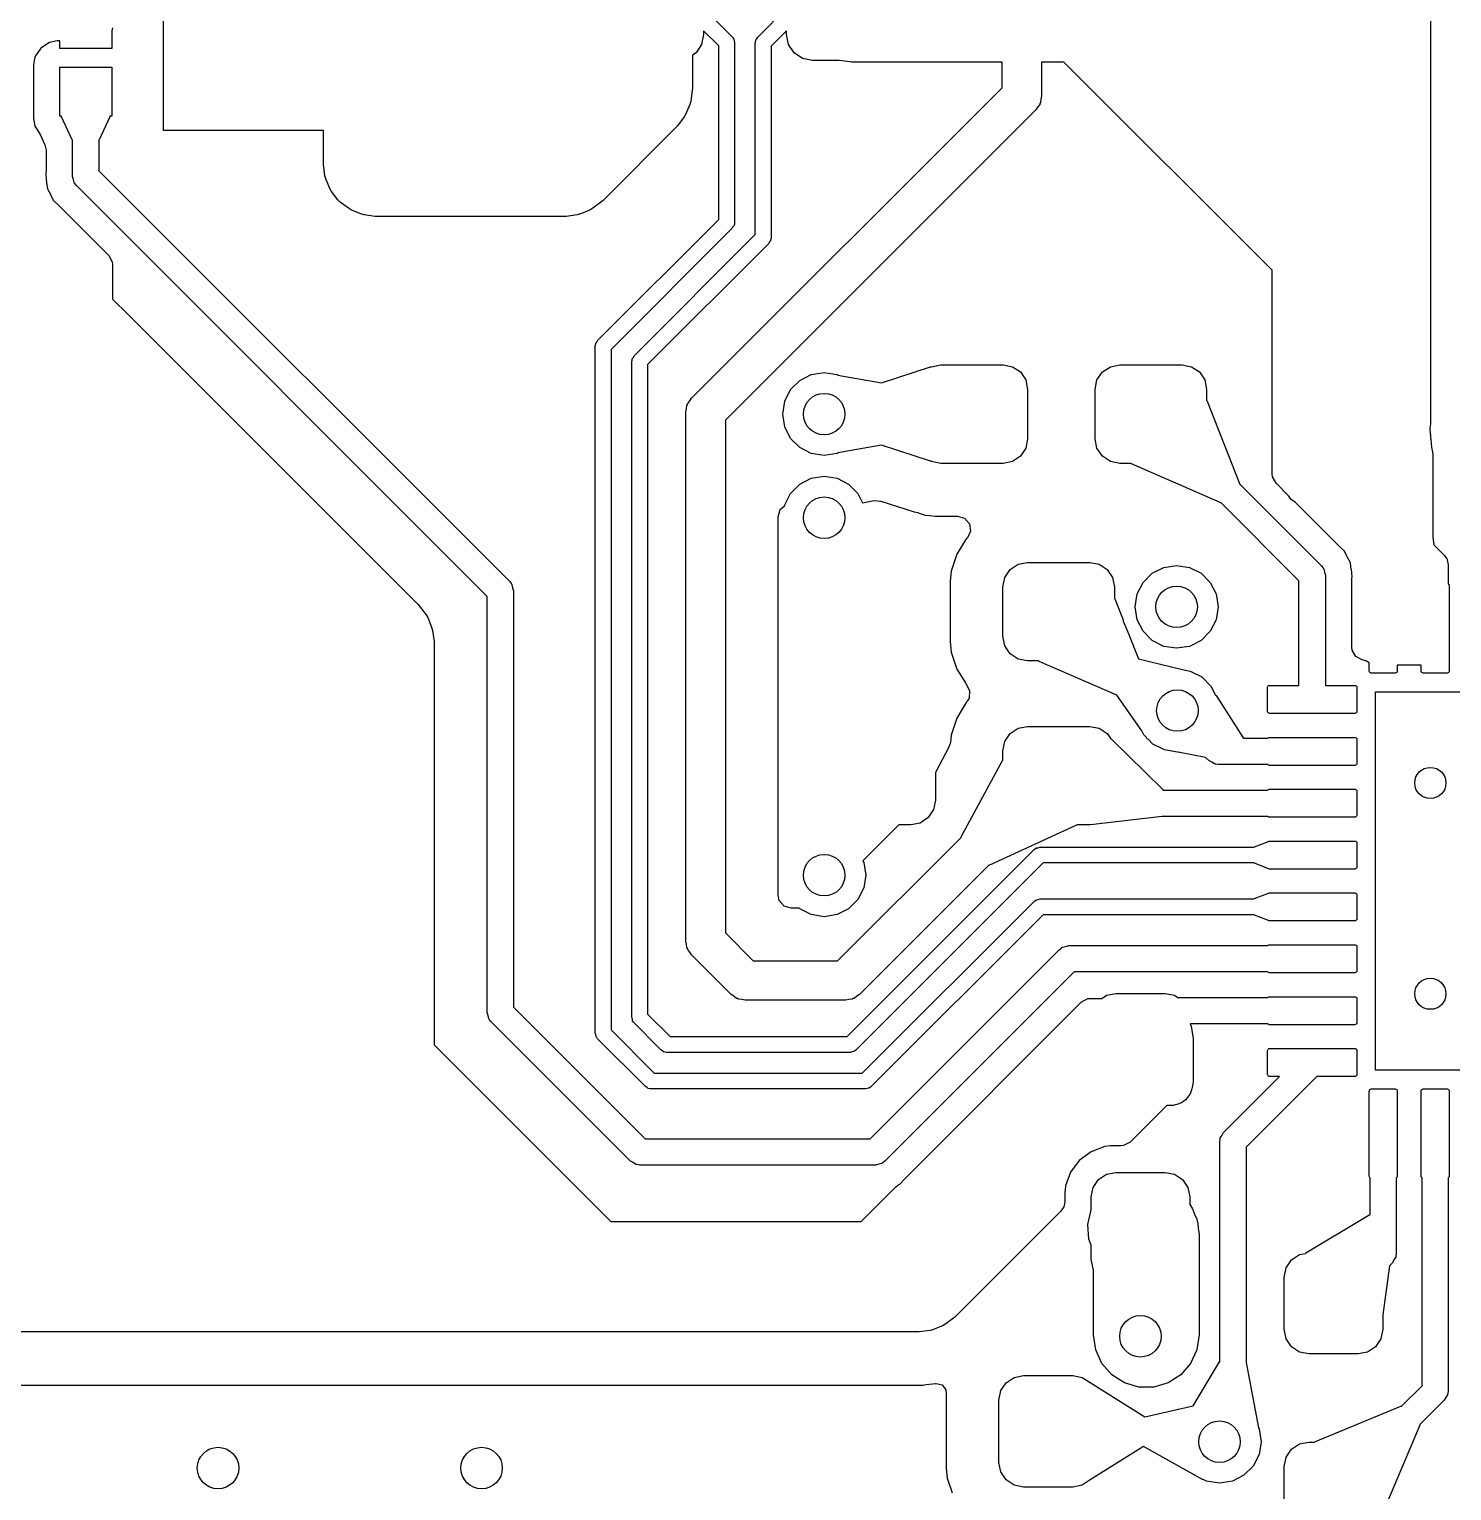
# Model space of a CAD drawing. Extents: x 106.8 to 191.4, y -142.2 to -57.6.
# Drawn here: x 139.31 to 153.02, y -133.13 to -119.04 of the extents above; entities that cross this region are included whole.
import ezdxf

# ---------------------------------------------------------------- set-up
doc = ezdxf.new("R2010")
doc.units = 0
doc.layers.add('BLACK', color=7, linetype='CONTINUOUS')

msp = doc.modelspace()

# ---------------------------------------------------------------- linework, layer by layer
at = {"layer": 'BLACK', "linetype": 'CONTINUOUS'}
for p, q in [((140.61, -120.016), (140.61, -117.316)), ((152.818, -118.346), (152.818, -122.846)), ((145.814, -118.837), (146.09, -119.113)), ((146.335, -119.117), (146.614, -118.837)), ((140.118, -119.025), (140.109, -119.056)), ((139.51, -119.166), (139.426, -119.222)), ((139.584, -119.151), (139.51, -119.166)), ((139.609, -119.151), (139.584, -119.151)), ((139.609, -119.226), (139.609, -119.151)), ((140.109, -119.056), (140.109, -119.226)), ((145.795, -119.186), (145.741, -119.267)), ((145.814, -119.09), (145.795, -119.186)), ((145.96, -119.199), (145.814, -119.053)), ((145.814, -119.053), (145.814, -119.09)), ((146.09, -119.113), (146.093, -119.117)), ((146.093, -119.117), (146.095, -119.118)), ((146.095, -119.118), (146.096, -119.121)), ((146.096, -119.121), (146.105, -119.135)), ((146.105, -119.135), (146.107, -119.152)), ((146.107, -119.152), (146.112, -119.167)), ((146.112, -119.167), (146.112, -120.904)), ((146.312, -119.17), (146.313, -119.166)), ((146.312, -121.018), (146.312, -119.17)), ((146.313, -119.164), (146.314, -119.161)), ((146.313, -119.166), (146.313, -119.164)), ((146.314, -119.161), (146.317, -119.144)), ((146.317, -119.144), (146.328, -119.132)), ((146.328, -119.132), (146.335, -119.117)), ((146.614, -119.053), (146.465, -119.202)), ((146.614, -119.09), (146.614, -119.053)), ((146.633, -119.186), (146.614, -119.09)), ((146.687, -119.267), (146.633, -119.186)), ((139.369, -119.306), (139.355, -119.381)), ((139.426, -119.222), (139.369, -119.306)), ((140.109, -119.226), (139.609, -119.226)), ((145.741, -119.267), (145.706, -119.29)), ((145.706, -119.29), (145.706, -119.609)), ((145.96, -120.872), (145.96, -119.199)), ((146.465, -119.202), (146.465, -121.05)), ((146.768, -119.321), (146.687, -119.267)), ((146.864, -119.34), (146.768, -119.321)), ((139.355, -119.381), (139.355, -119.901)), ((139.609, -119.876), (139.609, -119.406)), ((139.609, -119.406), (140.109, -119.406)), ((140.109, -119.406), (140.109, -119.876)), ((147.121, -119.34), (146.864, -119.34)), ((147.222, -119.354), (147.121, -119.34)), ((147.238, -119.355), (147.222, -119.354)), ((148.691, -119.355), (147.238, -119.355)), ((148.691, -119.603), (148.691, -119.355)), ((149.073, -119.355), (149.072, -119.355)), ((149.072, -119.355), (149.072, -119.682)), ((149.077, -119.355), (149.073, -119.355)), ((149.287, -119.355), (149.077, -119.355)), ((151.294, -121.361), (149.287, -119.355)), ((145.698, -122.595), (148.691, -119.603)), ((145.706, -119.609), (145.705, -119.625)), ((145.691, -119.732), (145.682, -119.764)), ((145.705, -119.625), (145.691, -119.732)), ((149.055, -119.754), (149.053, -119.764)), ((149.061, -119.745), (149.055, -119.754)), ((149.064, -119.713), (149.061, -119.745)), ((149.072, -119.682), (149.064, -119.713)), ((139.627, -119.876), (139.609, -119.876)), ((139.627, -119.883), (139.627, -119.876)), ((139.729, -120.104), (139.627, -119.883)), ((140.091, -119.883), (139.989, -120.104)), ((140.109, -119.876), (140.091, -119.876)), ((140.091, -119.876), (140.092, -119.878)), ((140.092, -119.878), (140.091, -119.883)), ((145.628, -119.884), (145.562, -119.97)), ((145.644, -119.856), (145.628, -119.884)), ((145.682, -119.764), (145.644, -119.856)), ((149.016, -119.816), (146.024, -122.809)), ((149.033, -119.789), (149.016, -119.816)), ((149.053, -119.764), (149.033, -119.789)), ((139.355, -119.901), (139.369, -119.975)), ((139.369, -119.975), (139.411, -120.037)), ((139.411, -120.037), (139.421, -120.055)), ((142.15, -120.016), (140.61, -120.016)), ((142.15, -120.327), (142.15, -120.016)), ((145.551, -119.982), (144.845, -120.689)), ((145.562, -119.97), (145.551, -119.982)), ((139.421, -120.055), (139.466, -120.153)), ((139.466, -120.153), (139.478, -120.206)), ((139.731, -120.107), (139.729, -120.104)), ((139.732, -120.107), (139.731, -120.107)), ((139.732, -120.458), (139.732, -120.107)), ((139.989, -120.104), (139.986, -120.107)), ((139.986, -120.107), (139.986, -120.405)), ((139.478, -120.206), (139.478, -120.405)), ((139.475, -120.431), (139.473, -120.442)), ((139.473, -120.442), (139.477, -120.474)), ((139.478, -120.405), (139.475, -120.431)), ((139.741, -120.488), (139.732, -120.458)), ((139.986, -120.405), (143.945, -124.364)), ((142.151, -120.344), (142.15, -120.327)), ((142.165, -120.451), (142.151, -120.344)), ((142.174, -120.482), (142.165, -120.451)), ((139.477, -120.474), (139.478, -120.489)), ((139.478, -120.489), (139.478, -120.489)), ((139.478, -120.489), (139.481, -120.51)), ((139.481, -120.51), (139.482, -120.515)), ((139.482, -120.515), (139.489, -120.576)), ((139.489, -120.576), (139.489, -120.576)), ((139.489, -120.576), (139.493, -120.583)), ((139.493, -120.583), (139.493, -120.583)), ((139.493, -120.583), (139.519, -120.63)), ((139.748, -120.518), (139.741, -120.488)), ((139.751, -120.524), (139.748, -120.518)), ((139.752, -120.526), (139.751, -120.524)), ((139.756, -120.529), (139.752, -120.526)), ((139.769, -120.547), (139.756, -120.529)), ((143.728, -124.506), (139.769, -120.547)), ((142.212, -120.574), (142.174, -120.482)), ((142.228, -120.603), (142.212, -120.574)), ((139.519, -120.63), (139.521, -120.635)), ((139.521, -120.635), (139.548, -120.69)), ((139.548, -120.69), (139.548, -120.69)), ((139.548, -120.69), (139.554, -120.695)), ((139.554, -120.695), (139.554, -120.695)), ((139.554, -120.695), (139.593, -120.731)), ((139.593, -120.731), (139.597, -120.735)), ((139.597, -120.735), (140.081, -121.219)), ((142.289, -120.682), (142.228, -120.603)), ((142.312, -120.705), (142.289, -120.682)), ((142.391, -120.765), (142.312, -120.705)), ((144.832, -120.7), (144.747, -120.765)), ((144.845, -120.689), (144.832, -120.7)), ((142.419, -120.782), (142.391, -120.765)), ((142.511, -120.82), (142.419, -120.782)), ((142.543, -120.828), (142.511, -120.82)), ((142.65, -120.843), (142.543, -120.828)), ((142.666, -120.844), (142.65, -120.843)), ((144.471, -120.844), (142.666, -120.844)), ((144.488, -120.843), (144.471, -120.844)), ((144.595, -120.828), (144.488, -120.843)), ((144.626, -120.82), (144.595, -120.828)), ((144.718, -120.782), (144.626, -120.82)), ((144.747, -120.765), (144.718, -120.782)), ((144.792, -122.041), (145.96, -120.872)), ((146.09, -120.958), (144.922, -122.126)), ((145.144, -122.187), (146.312, -121.018)), ((146.097, -120.943), (146.09, -120.958)), ((146.108, -120.93), (146.097, -120.943)), ((146.111, -120.914), (146.108, -120.93)), ((146.112, -120.911), (146.111, -120.914)), ((146.112, -120.904), (146.112, -120.909)), ((146.112, -120.909), (146.112, -120.911)), ((146.443, -121.104), (145.274, -122.272)), ((146.45, -121.089), (146.443, -121.104)), ((146.46, -121.076), (146.45, -121.089)), ((146.463, -121.06), (146.46, -121.076)), ((146.465, -121.057), (146.463, -121.06)), ((146.465, -121.05), (146.464, -121.055)), ((146.464, -121.055), (146.465, -121.057)), ((140.081, -121.219), (140.115, -121.282)), ((140.115, -121.282), (140.118, -121.308)), ((140.118, -121.308), (140.118, -121.641)), ((151.294, -121.572), (151.294, -121.361)), ((151.294, -123.326), (151.294, -121.572)), ((151.294, -121.572), (151.294, -121.572)), ((140.118, -121.641), (140.267, -121.789)), ((140.267, -121.789), (140.27, -121.792)), ((140.27, -121.792), (143.062, -124.585)), ((144.769, -122.095), (144.77, -122.09)), ((144.769, -128.716), (144.769, -122.095)), ((144.77, -122.088), (144.771, -122.085)), ((144.77, -122.09), (144.77, -122.088)), ((144.771, -122.085), (144.774, -122.069)), ((144.774, -122.069), (144.785, -122.056)), ((144.785, -122.056), (144.792, -122.041)), ((144.922, -122.126), (144.922, -128.685)), ((145.122, -122.234), (145.124, -122.231)), ((145.123, -122.236), (145.122, -122.234)), ((145.122, -122.241), (145.123, -122.236)), ((145.122, -128.565), (145.122, -122.241)), ((145.124, -122.231), (145.126, -122.215)), ((145.126, -122.215), (145.137, -122.202)), ((145.137, -122.202), (145.144, -122.187)), ((145.274, -122.272), (145.274, -128.533)), ((148.005, -122.294), (148.009, -122.292)), ((148.009, -122.292), (148.1, -122.274)), ((148.1, -122.274), (148.7, -122.274)), ((148.7, -122.274), (148.79, -122.292)), ((148.79, -122.292), (148.868, -122.343)), ((149.657, -122.343), (149.734, -122.292)), ((149.734, -122.292), (149.825, -122.274)), ((149.825, -122.274), (150.425, -122.274)), ((150.425, -122.274), (150.515, -122.292)), ((150.515, -122.292), (150.593, -122.343)), ((146.652, -122.513), (146.741, -122.425)), ((146.741, -122.425), (146.852, -122.368)), ((146.852, -122.368), (146.976, -122.349)), ((146.976, -122.349), (147.1, -122.368)), ((147.1, -122.368), (147.109, -122.373)), ((147.109, -122.373), (147.527, -122.449)), ((147.527, -122.449), (148.001, -122.294)), ((148.001, -122.294), (148.005, -122.294)), ((148.868, -122.343), (148.919, -122.42)), ((148.919, -122.42), (148.937, -122.511)), ((149.587, -122.511), (149.605, -122.42)), ((149.605, -122.42), (149.657, -122.343)), ((150.593, -122.343), (150.644, -122.42)), ((150.644, -122.42), (150.662, -122.511)), ((146.596, -122.625), (146.652, -122.513)), ((148.937, -122.511), (148.937, -122.986)), ((149.587, -122.986), (149.587, -122.511)), ((150.662, -122.511), (150.662, -122.619)), ((145.643, -122.73), (145.65, -122.698)), ((145.65, -122.698), (145.653, -122.667)), ((145.653, -122.667), (145.659, -122.658)), ((145.659, -122.658), (145.661, -122.647)), ((145.661, -122.647), (145.681, -122.622)), ((145.681, -122.622), (145.698, -122.595)), ((146.576, -122.749), (146.596, -122.625)), ((150.662, -122.619), (150.666, -122.624)), ((150.666, -122.624), (150.978, -123.418)), ((145.643, -127.829), (145.643, -122.73)), ((146.024, -122.809), (146.024, -127.75)), ((146.596, -122.872), (146.576, -122.749)), ((152.818, -122.846), (152.816, -122.864)), ((146.652, -122.984), (146.596, -122.872)), ((146.741, -123.072), (146.652, -122.984)), ((148.937, -122.986), (148.919, -123.077)), ((149.605, -123.077), (149.587, -122.986)), ((152.816, -122.864), (152.813, -122.888)), ((152.813, -122.888), (152.817, -122.938)), ((152.817, -122.938), (152.817, -122.938)), ((152.817, -122.938), (152.818, -122.949)), ((152.818, -122.949), (152.818, -122.955)), ((152.818, -122.955), (152.818, -122.959)), ((152.818, -122.959), (152.818, -122.959)), ((152.818, -122.959), (152.821, -122.986)), ((152.821, -122.986), (152.822, -122.99)), ((152.822, -122.99), (152.828, -123.067)), ((146.852, -123.129), (146.741, -123.072)), ((146.976, -123.149), (146.852, -123.129)), ((147.1, -123.129), (146.976, -123.149)), ((147.109, -123.124), (147.1, -123.129)), ((147.527, -123.048), (147.109, -123.124)), ((148.001, -123.203), (147.527, -123.048)), ((148.919, -123.077), (148.868, -123.154)), ((149.657, -123.154), (149.605, -123.077)), ((152.828, -123.067), (152.833, -123.086)), ((152.833, -123.086), (152.835, -123.094)), ((152.835, -123.094), (152.843, -123.137)), ((152.843, -123.137), (152.843, -123.936)), ((148.006, -123.204), (148.001, -123.203)), ((148.009, -123.206), (148.006, -123.204)), ((148.006, -123.204), (148.006, -123.204)), ((148.1, -123.224), (148.009, -123.206)), ((148.7, -123.224), (148.1, -123.224)), ((148.79, -123.206), (148.7, -123.224)), ((148.868, -123.154), (148.79, -123.206)), ((149.734, -123.206), (149.657, -123.154)), ((149.825, -123.224), (149.734, -123.206)), ((149.934, -123.224), (149.825, -123.224)), ((149.938, -123.228), (149.934, -123.224)), ((150.794, -123.602), (149.938, -123.228)), ((146.741, -123.424), (146.852, -123.368)), ((146.852, -123.368), (146.976, -123.348)), ((146.976, -123.348), (147.1, -123.368)), ((147.1, -123.368), (147.211, -123.424)), ((150.978, -123.418), (150.978, -123.422)), ((151.297, -123.353), (151.294, -123.326)), ((151.331, -123.416), (151.297, -123.353)), ((151.455, -123.54), (151.331, -123.416)), ((146.596, -123.624), (146.652, -123.513)), ((146.652, -123.513), (146.741, -123.424)), ((147.211, -123.424), (147.3, -123.513)), ((147.3, -123.513), (147.346, -123.603)), ((150.978, -123.422), (151.769, -124.213)), ((151.479, -123.575), (151.455, -123.54)), ((146.532, -123.739), (146.552, -123.67)), ((146.552, -123.67), (146.594, -123.634)), ((146.594, -123.634), (146.596, -123.624)), ((147.346, -123.603), (147.459, -123.582)), ((147.459, -123.582), (147.521, -123.587)), ((147.521, -123.587), (147.842, -123.691)), ((147.842, -123.691), (147.878, -123.699)), ((147.878, -123.699), (147.89, -123.703)), ((150.799, -123.603), (150.794, -123.602)), ((151.552, -124.356), (150.799, -123.602)), ((150.799, -123.602), (150.799, -123.603)), ((151.515, -123.599), (151.479, -123.575)), ((151.941, -124.026), (151.515, -123.599)), ((146.532, -127.385), (146.532, -123.739)), ((147.89, -123.703), (147.948, -123.722)), ((147.948, -123.722), (147.991, -123.726)), ((147.991, -123.726), (148.047, -123.732)), ((148.047, -123.732), (148.047, -123.732)), ((148.047, -123.732), (148.05, -123.732)), ((148.05, -123.732), (148.26, -123.732)), ((148.26, -123.732), (148.329, -123.752)), ((148.329, -123.752), (148.375, -123.806)), ((148.375, -123.806), (148.385, -123.876)), ((148.346, -123.95), (148.255, -124.099)), ((148.35, -123.947), (148.346, -123.95)), ((148.356, -123.941), (148.35, -123.947)), ((148.385, -123.876), (148.356, -123.941)), ((152.843, -123.936), (152.843, -123.94)), ((152.843, -123.94), (152.852, -124.009)), ((148.255, -124.099), (148.2, -124.264)), ((151.945, -124.03), (151.941, -124.026)), ((151.99, -124.071), (151.945, -124.03)), ((152.017, -124.126), (151.99, -124.071)), ((151.99, -124.071), (151.99, -124.071)), ((152.852, -124.009), (152.954, -124.111)), ((152.954, -124.111), (152.967, -124.13)), ((148.2, -124.264), (148.19, -124.363)), ((148.716, -124.325), (148.768, -124.248)), ((148.768, -124.248), (148.845, -124.197)), ((148.845, -124.197), (148.936, -124.179)), ((148.936, -124.179), (149.536, -124.179)), ((149.536, -124.179), (149.626, -124.197)), ((149.626, -124.197), (149.704, -124.248)), ((149.704, -124.248), (149.755, -124.325)), ((150.137, -124.283), (150.249, -124.227)), ((150.249, -124.227), (150.373, -124.207)), ((150.373, -124.207), (150.496, -124.227)), ((150.496, -124.227), (150.608, -124.283)), ((151.769, -124.213), (151.782, -124.231)), ((151.782, -124.231), (151.786, -124.234)), ((151.786, -124.234), (151.787, -124.237)), ((151.787, -124.237), (151.791, -124.242)), ((151.791, -124.242), (151.797, -124.273)), ((152.02, -124.131), (152.017, -124.126)), ((152.045, -124.178), (152.02, -124.131)), ((152.049, -124.185), (152.045, -124.178)), ((152.045, -124.178), (152.045, -124.178)), ((152.056, -124.246), (152.049, -124.185)), ((152.049, -124.185), (152.049, -124.185)), ((152.057, -124.251), (152.056, -124.246)), ((152.061, -124.271), (152.057, -124.251)), ((152.967, -124.13), (152.971, -124.133)), ((152.971, -124.133), (152.972, -124.135)), ((152.972, -124.135), (152.976, -124.14)), ((152.976, -124.14), (152.982, -124.171)), ((152.982, -124.171), (152.991, -124.201)), ((152.991, -124.201), (152.991, -124.388)), ((143.945, -124.364), (143.958, -124.382)), ((143.958, -124.382), (143.962, -124.385)), ((143.962, -124.385), (143.963, -124.388)), ((143.963, -124.388), (143.967, -124.393)), ((143.967, -124.393), (143.973, -124.423)), ((148.19, -124.363), (148.19, -124.363)), ((148.19, -124.363), (148.19, -124.366)), ((148.19, -124.366), (148.19, -124.37)), ((148.19, -124.37), (148.19, -124.37)), ((148.19, -124.37), (148.19, -124.938)), ((148.698, -124.416), (148.716, -124.325)), ((149.755, -124.325), (149.773, -124.416)), ((149.992, -124.483), (150.049, -124.372)), ((150.049, -124.372), (150.137, -124.283)), ((150.608, -124.283), (150.696, -124.372)), ((150.696, -124.372), (150.753, -124.483)), ((151.552, -125.365), (151.552, -124.356)), ((151.797, -124.273), (151.806, -124.303)), ((151.806, -124.303), (151.806, -125.365)), ((152.061, -124.272), (152.061, -124.271)), ((152.061, -124.271), (152.061, -124.271)), ((152.062, -124.287), (152.061, -124.272)), ((152.061, -124.356), (152.063, -124.33)), ((152.061, -124.995), (152.061, -124.356)), ((152.066, -124.319), (152.062, -124.287)), ((152.063, -124.33), (152.066, -124.319)), ((152.991, -124.388), (152.994, -124.39)), ((152.994, -124.39), (152.998, -124.396)), ((152.998, -124.396), (152.999, -124.403)), ((152.999, -124.403), (152.999, -125.226)), ((143.728, -128.518), (143.728, -124.506)), ((143.973, -124.423), (143.982, -124.454)), ((143.982, -124.454), (143.982, -128.465)), ((148.698, -124.891), (148.698, -124.416)), ((149.773, -124.416), (149.773, -124.524)), ((149.773, -124.524), (149.777, -124.529)), ((149.777, -124.529), (149.857, -124.732)), ((149.973, -124.607), (149.992, -124.483)), ((150.753, -124.483), (150.773, -124.607)), ((143.062, -124.585), (143.073, -124.597)), ((143.073, -124.597), (143.139, -124.683)), ((143.139, -124.683), (143.155, -124.711)), ((149.992, -124.731), (149.973, -124.607)), ((150.773, -124.607), (150.753, -124.731)), ((143.155, -124.711), (143.193, -124.803)), ((143.193, -124.803), (143.202, -124.835)), ((149.857, -124.732), (149.857, -124.735)), ((149.857, -124.735), (149.859, -124.745)), ((149.859, -124.745), (149.912, -124.874)), ((150.049, -124.842), (149.992, -124.731)), ((150.753, -124.731), (150.696, -124.842)), ((143.202, -124.835), (143.216, -124.942)), ((143.216, -124.942), (143.217, -124.958)), ((143.217, -124.958), (143.217, -128.829)), ((148.19, -124.938), (148.19, -124.938)), ((148.19, -124.938), (148.19, -124.941)), ((148.19, -124.941), (148.2, -125.043)), ((148.716, -124.982), (148.698, -124.891)), ((149.912, -124.874), (149.913, -124.875)), ((149.913, -124.875), (150.005, -125.109)), ((150.137, -124.931), (150.049, -124.842)), ((150.249, -124.988), (150.137, -124.931)), ((150.608, -124.931), (150.496, -124.988)), ((150.696, -124.842), (150.608, -124.931)), ((148.2, -125.043), (148.255, -125.209)), ((148.768, -125.059), (148.716, -124.982)), ((148.845, -125.111), (148.768, -125.059)), ((150.005, -125.109), (150.428, -125.212)), ((150.373, -125.007), (150.249, -124.988)), ((150.496, -124.988), (150.373, -125.007)), ((152.064, -125.024), (152.061, -124.995)), ((152.099, -125.086), (152.064, -125.024)), ((152.162, -125.119), (152.099, -125.086)), ((148.255, -125.209), (148.337, -125.341)), ((148.936, -125.129), (148.845, -125.111)), ((149.045, -125.129), (148.936, -125.129)), ((149.049, -125.133), (149.045, -125.129)), ((149.797, -125.46), (149.049, -125.133)), ((150.428, -125.212), (150.459, -125.219)), ((150.459, -125.219), (150.503, -125.226)), ((150.503, -125.226), (150.517, -125.233)), ((150.517, -125.233), (150.52, -125.234)), ((150.52, -125.234), (150.522, -125.236)), ((150.522, -125.236), (150.615, -125.283)), ((152.197, -125.126), (152.162, -125.119)), ((152.229, -125.147), (152.197, -125.126)), ((152.229, -125.226), (152.229, -125.147)), ((152.231, -125.233), (152.229, -125.226)), ((152.235, -125.239), (152.231, -125.233)), ((152.241, -125.243), (152.235, -125.239)), ((152.248, -125.245), (152.241, -125.243)), ((152.48, -125.245), (152.248, -125.245)), ((152.487, -125.243), (152.48, -125.245)), ((152.494, -125.239), (152.487, -125.243)), ((152.498, -125.233), (152.494, -125.239)), ((152.499, -125.226), (152.498, -125.233)), ((152.729, -125.17), (152.499, -125.17)), ((152.499, -125.17), (152.499, -125.226)), ((152.729, -125.226), (152.729, -125.17)), ((152.731, -125.233), (152.729, -125.226)), ((152.735, -125.239), (152.731, -125.233)), ((152.741, -125.243), (152.735, -125.239)), ((152.748, -125.245), (152.741, -125.243)), ((152.98, -125.245), (152.748, -125.245)), ((152.987, -125.243), (152.98, -125.245)), ((152.994, -125.239), (152.987, -125.243)), ((152.998, -125.233), (152.994, -125.239)), ((152.999, -125.226), (152.998, -125.233)), ((148.337, -125.341), (148.354, -125.369)), ((148.354, -125.369), (148.353, -125.37)), ((148.353, -125.37), (148.378, -125.417)), ((150.615, -125.283), (150.703, -125.371)), ((150.703, -125.371), (150.747, -125.457)), ((151.249, -125.383), (151.251, -125.376)), ((151.249, -125.616), (151.249, -125.383)), ((151.251, -125.376), (151.255, -125.37)), ((151.255, -125.37), (151.261, -125.366)), ((151.261, -125.366), (151.268, -125.365)), ((151.268, -125.365), (151.552, -125.365)), ((151.806, -125.365), (152.09, -125.365)), ((152.09, -125.365), (152.097, -125.366)), ((152.097, -125.366), (152.104, -125.37)), ((152.104, -125.37), (152.108, -125.376)), ((152.108, -125.376), (152.109, -125.383)), ((152.109, -125.383), (152.109, -125.616)), ((148.346, -125.53), (148.288, -125.625)), ((148.354, -125.518), (148.346, -125.53)), ((148.346, -125.53), (148.346, -125.53)), ((148.373, -125.488), (148.354, -125.517)), ((148.354, -125.517), (148.354, -125.518)), ((148.378, -125.417), (148.373, -125.488)), ((150.036, -125.802), (149.797, -125.46)), ((150.747, -125.457), (150.749, -125.457)), ((150.749, -125.457), (150.755, -125.462)), ((150.755, -125.462), (151.015, -125.87)), ((152.289, -129.075), (152.289, -125.425)), ((152.289, -125.425), (154.321, -125.425)), ((148.288, -125.625), (148.255, -125.679)), ((151.251, -125.623), (151.249, -125.616)), ((151.255, -125.629), (151.251, -125.623)), ((151.261, -125.633), (151.255, -125.629)), ((151.268, -125.635), (151.261, -125.633)), ((152.09, -125.635), (151.268, -125.635)), ((152.097, -125.633), (152.09, -125.635)), ((152.104, -125.629), (152.097, -125.633)), ((152.108, -125.623), (152.104, -125.629)), ((152.109, -125.616), (152.108, -125.623)), ((148.255, -125.679), (148.2, -125.844)), ((148.768, -125.828), (148.845, -125.777)), ((148.845, -125.777), (148.936, -125.759)), ((148.936, -125.759), (149.536, -125.759)), ((149.536, -125.759), (149.626, -125.777)), ((149.626, -125.777), (149.704, -125.828)), ((150.056, -125.842), (150.036, -125.802)), ((148.193, -125.914), (148.178, -125.961)), ((148.2, -125.844), (148.193, -125.914)), ((148.698, -125.996), (148.716, -125.905)), ((148.716, -125.905), (148.768, -125.828)), ((149.704, -125.828), (149.738, -125.879)), ((149.738, -125.879), (149.741, -125.881)), ((149.741, -125.881), (150.239, -126.369)), ((150.081, -125.866), (150.056, -125.842)), ((150.089, -125.878), (150.081, -125.866)), ((150.09, -125.88), (150.089, -125.878)), ((150.097, -125.882), (150.09, -125.88)), ((150.145, -125.93), (150.097, -125.882)), ((150.256, -125.987), (150.145, -125.93)), ((151.015, -125.87), (151.016, -125.873)), ((151.016, -125.873), (151.253, -125.873)), ((151.253, -125.873), (151.255, -125.87)), ((151.255, -125.87), (151.261, -125.866)), ((151.261, -125.866), (151.268, -125.865)), ((151.268, -125.865), (152.09, -125.865)), ((152.09, -125.865), (152.097, -125.866)), ((152.097, -125.866), (152.104, -125.87)), ((152.104, -125.87), (152.108, -125.876)), ((152.108, -125.876), (152.109, -125.883)), ((152.109, -125.883), (152.109, -126.116)), ((148.178, -125.961), (148.048, -126.203)), ((148.296, -126.824), (148.694, -126.088)), ((148.694, -126.088), (148.698, -126.084)), ((148.698, -126.084), (148.698, -125.996)), ((150.38, -126.007), (150.256, -125.987)), ((150.385, -126.006), (150.38, -126.007)), ((150.389, -126.008), (150.385, -126.006)), ((150.651, -126.058), (150.389, -126.008)), ((150.683, -126.089), (150.651, -126.058)), ((150.711, -126.104), (150.683, -126.089)), ((148.048, -126.203), (148.048, -126.471)), ((150.737, -126.121), (150.711, -126.104)), ((150.743, -126.122), (150.737, -126.121)), ((150.746, -126.124), (150.743, -126.122)), ((150.75, -126.123), (150.746, -126.124)), ((150.773, -126.127), (150.75, -126.123)), ((151.253, -126.127), (150.773, -126.127)), ((151.255, -126.129), (151.253, -126.127)), ((151.261, -126.133), (151.255, -126.129)), ((151.268, -126.135), (151.261, -126.133)), ((152.09, -126.135), (151.268, -126.135)), ((152.097, -126.133), (152.09, -126.135)), ((152.104, -126.129), (152.097, -126.133)), ((152.108, -126.123), (152.104, -126.129)), ((152.109, -126.116), (152.108, -126.123)), ((150.239, -126.369), (150.24, -126.373)), ((150.24, -126.373), (151.253, -126.373)), ((151.253, -126.373), (151.255, -126.37)), ((151.255, -126.37), (151.261, -126.366)), ((151.261, -126.366), (151.268, -126.365)), ((151.268, -126.365), (152.09, -126.365)), ((152.09, -126.365), (152.097, -126.366)), ((152.097, -126.366), (152.104, -126.37)), ((152.104, -126.37), (152.108, -126.376)), ((152.108, -126.376), (152.109, -126.383)), ((148.048, -126.471), (148.03, -126.562)), ((152.109, -126.383), (152.109, -126.616)), ((147.979, -126.639), (147.901, -126.691)), ((148.03, -126.562), (147.979, -126.639)), ((150.232, -126.628), (149.543, -126.708)), ((150.235, -126.627), (150.232, -126.628)), ((151.253, -126.627), (150.235, -126.627)), ((151.255, -126.629), (151.253, -126.627)), ((151.261, -126.633), (151.255, -126.629)), ((151.268, -126.635), (151.261, -126.633)), ((152.09, -126.635), (151.268, -126.635)), ((152.097, -126.633), (152.09, -126.635)), ((152.104, -126.629), (152.097, -126.633)), ((152.108, -126.623), (152.104, -126.629)), ((152.109, -126.616), (152.108, -126.623)), ((147.696, -126.709), (147.349, -127.056)), ((147.811, -126.709), (147.696, -126.709)), ((147.901, -126.691), (147.811, -126.709)), ((149.409, -126.713), (148.568, -127.098)), ((149.413, -126.709), (149.409, -126.713)), ((149.536, -126.709), (149.413, -126.709)), ((149.542, -126.707), (149.536, -126.709)), ((149.543, -126.708), (149.542, -126.707)), ((147.105, -128.019), (148.295, -126.829)), ((148.295, -126.829), (148.296, -126.824)), ((149.005, -126.943), (149.006, -126.941)), ((149.006, -126.941), (149.009, -126.94)), ((149.009, -126.94), (149.022, -126.931)), ((149.022, -126.931), (149.039, -126.929)), ((149.039, -126.929), (149.055, -126.923)), ((149.055, -126.923), (151.117, -126.923)), ((151.117, -126.923), (151.118, -126.923)), ((151.118, -126.923), (151.122, -126.92)), ((151.122, -126.92), (151.257, -126.868)), ((151.257, -126.868), (151.259, -126.867)), ((151.259, -126.867), (151.261, -126.866)), ((151.261, -126.866), (151.268, -126.865)), ((151.268, -126.865), (152.09, -126.865)), ((152.09, -126.865), (152.097, -126.866)), ((152.097, -126.866), (152.104, -126.87)), ((152.104, -126.87), (152.108, -126.876)), ((152.108, -126.876), (152.109, -126.883)), ((152.109, -126.883), (152.109, -127.116)), ((147.197, -128.749), (149.001, -126.946)), ((149.086, -127.076), (147.283, -128.879)), ((147.349, -127.056), (147.357, -127.07)), ((147.357, -127.07), (147.376, -127.194)), ((149.001, -126.946), (149.005, -126.943)), ((151.119, -127.076), (149.086, -127.076)), ((151.122, -127.079), (151.119, -127.076)), ((151.257, -127.132), (151.122, -127.079)), ((148.564, -127.098), (147.318, -128.344)), ((147.376, -127.194), (147.357, -127.317)), ((148.568, -127.098), (148.564, -127.098)), ((151.259, -127.132), (151.257, -127.132)), ((151.261, -127.133), (151.259, -127.132)), ((151.268, -127.135), (151.261, -127.133)), ((152.09, -127.135), (151.268, -127.135)), ((152.097, -127.133), (152.09, -127.135)), ((152.104, -127.129), (152.097, -127.133)), ((152.108, -127.123), (152.104, -127.129)), ((152.109, -127.116), (152.108, -127.123)), ((147.357, -127.317), (147.3, -127.429)), ((146.543, -127.437), (146.532, -127.385)), ((146.59, -127.491), (146.543, -127.437)), ((146.658, -127.511), (146.59, -127.491)), ((147.3, -127.429), (147.211, -127.517)), ((147.343, -129.102), (148.999, -127.446)), ((148.999, -127.446), (149.003, -127.443)), ((149.003, -127.443), (149.004, -127.441)), ((149.004, -127.441), (149.007, -127.44)), ((149.007, -127.44), (149.021, -127.431)), ((149.021, -127.431), (149.037, -127.429)), ((149.037, -127.429), (149.053, -127.423)), ((149.053, -127.423), (151.117, -127.423)), ((151.117, -127.423), (151.118, -127.423)), ((151.118, -127.423), (151.122, -127.42)), ((151.122, -127.42), (151.257, -127.368)), ((151.257, -127.368), (151.259, -127.367)), ((151.259, -127.367), (151.261, -127.366)), ((151.261, -127.366), (151.268, -127.365)), ((151.268, -127.365), (152.09, -127.365)), ((152.09, -127.365), (152.097, -127.366)), ((152.097, -127.366), (152.104, -127.37)), ((152.104, -127.37), (152.108, -127.376)), ((152.108, -127.376), (152.109, -127.383)), ((152.109, -127.383), (152.109, -127.616)), ((146.734, -127.511), (146.658, -127.511)), ((146.741, -127.517), (146.734, -127.511)), ((146.852, -127.574), (146.741, -127.517)), ((146.976, -127.594), (146.852, -127.574)), ((147.1, -127.574), (146.976, -127.594)), ((147.211, -127.517), (147.1, -127.574)), ((149.085, -127.576), (147.429, -129.232)), ((151.119, -127.576), (149.085, -127.576)), ((151.122, -127.579), (151.119, -127.576)), ((151.257, -127.632), (151.122, -127.579)), ((151.259, -127.632), (151.257, -127.632)), ((151.261, -127.633), (151.259, -127.632)), ((151.268, -127.635), (151.261, -127.633)), ((152.09, -127.635), (151.268, -127.635)), ((152.097, -127.633), (152.09, -127.635)), ((152.104, -127.629), (152.097, -127.633)), ((152.108, -127.623), (152.104, -127.629)), ((152.109, -127.616), (152.108, -127.623)), ((146.024, -127.75), (146.293, -128.019)), ((145.65, -127.86), (145.643, -127.829)), ((145.653, -127.892), (145.65, -127.86)), ((145.659, -127.901), (145.653, -127.892)), ((145.661, -127.911), (145.659, -127.901)), ((145.681, -127.936), (145.661, -127.911)), ((147.42, -129.734), (149.243, -127.91)), ((149.243, -127.91), (149.262, -127.896)), ((149.262, -127.896), (149.264, -127.893)), ((149.264, -127.893), (149.267, -127.892)), ((149.267, -127.892), (149.272, -127.888)), ((149.272, -127.888), (149.303, -127.881)), ((149.303, -127.881), (149.333, -127.873)), ((149.333, -127.873), (151.253, -127.873)), ((151.253, -127.873), (151.255, -127.87)), ((151.255, -127.87), (151.261, -127.866)), ((151.261, -127.866), (151.268, -127.865)), ((151.268, -127.865), (152.09, -127.865)), ((152.09, -127.865), (152.097, -127.866)), ((152.097, -127.866), (152.104, -127.87)), ((152.104, -127.87), (152.108, -127.876)), ((152.108, -127.876), (152.109, -127.883)), ((152.109, -127.883), (152.109, -128.116)), ((145.698, -127.963), (145.681, -127.936)), ((146.079, -128.344), (145.698, -127.963)), ((146.293, -128.019), (147.105, -128.019)), ((149.386, -128.127), (147.562, -129.95)), ((151.253, -128.127), (149.386, -128.127)), ((151.255, -128.129), (151.253, -128.127)), ((151.261, -128.133), (151.255, -128.129)), ((151.268, -128.135), (151.261, -128.133)), ((152.09, -128.135), (151.268, -128.135)), ((152.097, -128.133), (152.09, -128.135)), ((152.104, -128.129), (152.097, -128.133)), ((152.108, -128.123), (152.104, -128.129)), ((152.109, -128.116), (152.108, -128.123)), ((146.106, -128.361), (146.079, -128.344)), ((147.318, -128.344), (147.291, -128.361)), ((149.696, -128.352), (149.787, -128.334)), ((149.787, -128.334), (150.262, -128.334)), ((150.262, -128.334), (150.352, -128.352)), ((143.982, -128.465), (145.251, -129.734)), ((146.131, -128.381), (146.106, -128.361)), ((146.142, -128.384), (146.131, -128.381)), ((146.151, -128.389), (146.142, -128.384)), ((146.183, -128.393), (146.151, -128.389)), ((146.214, -128.4), (146.183, -128.393)), ((147.184, -128.4), (146.214, -128.4)), ((147.215, -128.393), (147.184, -128.4)), ((147.247, -128.389), (147.215, -128.393)), ((147.256, -128.384), (147.247, -128.389)), ((147.266, -128.381), (147.256, -128.384)), ((147.291, -128.361), (147.266, -128.381)), ((147.749, -130.123), (149.454, -128.418)), ((149.454, -128.418), (149.517, -128.384)), ((149.517, -128.384), (149.543, -128.381)), ((149.543, -128.381), (149.652, -128.381)), ((149.652, -128.381), (149.696, -128.352)), ((150.352, -128.352), (150.387, -128.375)), ((150.387, -128.375), (150.396, -128.373)), ((150.396, -128.373), (151.253, -128.373)), ((151.253, -128.373), (151.255, -128.37)), ((151.255, -128.37), (151.261, -128.366)), ((151.261, -128.366), (151.268, -128.365)), ((151.268, -128.365), (152.09, -128.365)), ((152.09, -128.365), (152.097, -128.366)), ((152.097, -128.366), (152.104, -128.37)), ((152.104, -128.37), (152.108, -128.376)), ((152.108, -128.376), (152.109, -128.383)), ((152.109, -128.383), (152.109, -128.616)), ((143.737, -128.548), (143.728, -128.518)), ((143.744, -128.578), (143.737, -128.548)), ((143.747, -128.584), (143.744, -128.578)), ((143.748, -128.586), (143.747, -128.584)), ((143.752, -128.589), (143.748, -128.586)), ((143.765, -128.607), (143.752, -128.589)), ((145.108, -129.95), (143.765, -128.607)), ((145.128, -128.58), (145.122, -128.565)), ((145.129, -128.597), (145.128, -128.58)), ((145.139, -128.61), (145.129, -128.597)), ((145.14, -128.614), (145.139, -128.61)), ((145.142, -128.615), (145.14, -128.614)), ((145.144, -128.618), (145.142, -128.615)), ((145.387, -128.861), (145.144, -128.618)), ((145.274, -128.533), (145.491, -128.749)), ((151.253, -128.627), (150.504, -128.627)), ((150.504, -128.627), (150.512, -128.649)), ((151.255, -128.629), (151.253, -128.627)), ((151.261, -128.633), (151.255, -128.629)), ((152.104, -128.629), (152.097, -128.633)), ((152.108, -128.623), (152.104, -128.629)), ((152.109, -128.616), (152.108, -128.623)), ((144.775, -128.732), (144.769, -128.716)), ((144.777, -128.748), (144.775, -128.732)), ((144.786, -128.762), (144.777, -128.748)), ((144.787, -128.765), (144.786, -128.762)), ((144.789, -128.766), (144.787, -128.765)), ((144.792, -128.77), (144.789, -128.766)), ((145.254, -129.232), (144.792, -128.77)), ((144.922, -128.685), (145.339, -129.102)), ((145.491, -128.749), (147.197, -128.749)), ((150.512, -128.649), (150.531, -128.768)), ((150.531, -128.768), (150.532, -128.788)), ((151.268, -128.635), (151.261, -128.633)), ((152.09, -128.635), (151.268, -128.635)), ((152.097, -128.633), (152.09, -128.635)), ((143.217, -128.829), (144.919, -130.531)), ((145.388, -128.864), (145.387, -128.861)), ((145.4, -128.874), (145.388, -128.864)), ((145.402, -128.877), (145.4, -128.874)), ((145.404, -128.877), (145.402, -128.877)), ((145.427, -128.897), (145.404, -128.877)), ((145.453, -128.902), (145.427, -128.897)), ((147.229, -128.902), (145.453, -128.902)), ((147.244, -128.896), (147.229, -128.902)), ((147.261, -128.895), (147.244, -128.896)), ((147.275, -128.885), (147.261, -128.895)), ((147.278, -128.884), (147.275, -128.885)), ((147.279, -128.882), (147.278, -128.884)), ((147.283, -128.879), (147.279, -128.882)), ((150.532, -128.788), (150.532, -129.184)), ((151.249, -128.883), (151.251, -128.876)), ((151.249, -129.116), (151.249, -128.883)), ((151.251, -128.876), (151.255, -128.87)), ((151.255, -128.87), (151.261, -128.866)), ((151.261, -128.866), (151.268, -128.865)), ((151.268, -128.865), (152.09, -128.865)), ((152.09, -128.865), (152.097, -128.866)), ((152.097, -128.866), (152.104, -128.87)), ((152.104, -128.87), (152.108, -128.876)), ((152.108, -128.876), (152.109, -128.883)), ((152.109, -128.883), (152.109, -129.116)), ((145.339, -129.102), (147.343, -129.102)), ((150.532, -129.184), (150.53, -129.208)), ((150.826, -129.673), (151.364, -129.135)), ((151.724, -129.135), (151.043, -129.816)), ((151.251, -129.123), (151.249, -129.116)), ((151.255, -129.129), (151.251, -129.123)), ((151.261, -129.133), (151.255, -129.129)), ((151.268, -129.135), (151.261, -129.133)), ((151.364, -129.135), (151.268, -129.135)), ((152.09, -129.135), (151.724, -129.135)), ((152.097, -129.133), (152.09, -129.135)), ((152.104, -129.129), (152.097, -129.133)), ((152.108, -129.123), (152.104, -129.129)), ((152.109, -129.116), (152.108, -129.123)), ((154.939, -129.075), (152.289, -129.075)), ((145.269, -129.239), (145.254, -129.232)), ((145.281, -129.25), (145.269, -129.239)), ((145.298, -129.252), (145.281, -129.25)), ((145.301, -129.254), (145.298, -129.252)), ((145.303, -129.253), (145.301, -129.254)), ((145.308, -129.254), (145.303, -129.253)), ((147.375, -129.254), (145.308, -129.254)), ((147.39, -129.249), (147.375, -129.254)), ((147.407, -129.247), (147.39, -129.249)), ((147.421, -129.238), (147.407, -129.247)), ((147.424, -129.236), (147.421, -129.238)), ((147.425, -129.235), (147.424, -129.236)), ((147.429, -129.232), (147.425, -129.235)), ((150.502, -129.3), (150.475, -129.339)), ((150.52, -129.255), (150.502, -129.3)), ((150.53, -129.208), (150.52, -129.255)), ((152.229, -129.273), (152.231, -129.266)), ((152.229, -130.096), (152.229, -129.273)), ((152.231, -129.266), (152.235, -129.26)), ((152.235, -129.26), (152.241, -129.256)), ((152.241, -129.256), (152.248, -129.255)), ((152.248, -129.255), (152.48, -129.255)), ((152.48, -129.255), (152.487, -129.256)), ((152.487, -129.256), (152.494, -129.26)), ((152.494, -129.26), (152.498, -129.266)), ((152.498, -129.266), (152.499, -129.273)), ((152.499, -129.273), (152.499, -130.096)), ((152.729, -129.273), (152.731, -129.266)), ((152.729, -130.096), (152.729, -129.273)), ((152.731, -129.266), (152.735, -129.26)), ((152.735, -129.26), (152.741, -129.256)), ((152.741, -129.256), (152.748, -129.255)), ((152.748, -129.255), (152.98, -129.255)), ((152.98, -129.255), (152.987, -129.256)), ((152.987, -129.256), (152.994, -129.26)), ((152.994, -129.26), (152.998, -129.266)), ((152.998, -129.266), (152.999, -129.273)), ((152.999, -129.273), (152.999, -130.096)), ((150.233, -129.458), (149.924, -129.767)), ((150.278, -129.413), (150.233, -129.458)), ((150.233, -129.458), (150.233, -129.458)), ((150.342, -129.413), (150.278, -129.413)), ((150.36, -129.409), (150.342, -129.413)), ((150.376, -129.406), (150.36, -129.409)), ((150.421, -129.387), (150.376, -129.406)), ((150.44, -129.375), (150.421, -129.387)), ((150.459, -129.359), (150.44, -129.375)), ((150.46, -129.358), (150.459, -129.359)), ((150.475, -129.339), (150.46, -129.358)), ((145.251, -129.734), (147.42, -129.734)), ((150.789, -129.763), (150.792, -129.741)), ((150.792, -129.736), (150.793, -129.734)), ((150.792, -129.741), (150.792, -129.736)), ((150.793, -129.734), (150.794, -129.727)), ((150.794, -129.727), (150.811, -129.701)), ((150.811, -129.701), (150.826, -129.673)), ((149.548, -129.86), (149.435, -129.945)), ((149.681, -129.81), (149.548, -129.86)), ((149.736, -129.804), (149.681, -129.81)), ((149.74, -129.804), (149.736, -129.804)), ((149.736, -129.804), (149.736, -129.804)), ((149.743, -129.804), (149.74, -129.804)), ((149.835, -129.804), (149.743, -129.804)), ((149.743, -129.804), (149.743, -129.804)), ((149.862, -129.801), (149.835, -129.804)), ((149.924, -129.767), (149.862, -129.801)), ((150.789, -131.884), (150.789, -129.763)), ((151.043, -129.816), (151.043, -131.887)), ((145.136, -129.965), (145.108, -129.95)), ((145.162, -129.982), (145.136, -129.965)), ((145.169, -129.983), (145.162, -129.982)), ((145.171, -129.985), (145.169, -129.983)), ((145.176, -129.984), (145.171, -129.985)), ((145.198, -129.988), (145.176, -129.984)), ((147.472, -129.988), (145.198, -129.988)), ((147.502, -129.979), (147.472, -129.988)), ((147.533, -129.972), (147.502, -129.979)), ((147.538, -129.968), (147.533, -129.972)), ((147.541, -129.967), (147.538, -129.968)), ((147.544, -129.964), (147.541, -129.967)), ((147.562, -129.95), (147.544, -129.964)), ((149.435, -129.945), (149.35, -130.058)), ((147.663, -130.2), (147.696, -130.176)), ((147.696, -130.176), (147.704, -130.172)), ((147.704, -130.172), (147.71, -130.166)), ((147.704, -130.172), (147.704, -130.172)), ((147.71, -130.166), (147.746, -130.127)), ((147.71, -130.166), (147.71, -130.166)), ((147.746, -130.127), (147.749, -130.123)), ((149.35, -130.058), (149.301, -130.19)), ((149.567, -130.205), (149.619, -130.128)), ((149.619, -130.128), (149.696, -130.077)), ((149.696, -130.077), (149.787, -130.059)), ((149.787, -130.059), (150.262, -130.059)), ((150.262, -130.059), (150.352, -130.077)), ((150.352, -130.077), (150.43, -130.128)), ((150.43, -130.128), (150.481, -130.205)), ((152.231, -130.103), (152.229, -130.096)), ((152.235, -130.109), (152.231, -130.103)), ((152.239, -130.112), (152.235, -130.109)), ((152.239, -130.465), (152.239, -130.112)), ((152.494, -130.109), (152.489, -130.112)), ((152.489, -130.112), (152.489, -130.842)), ((152.498, -130.103), (152.494, -130.109)), ((152.499, -130.096), (152.498, -130.103)), ((152.731, -130.103), (152.729, -130.096)), ((152.735, -130.109), (152.731, -130.103)), ((152.739, -130.112), (152.735, -130.109)), ((152.739, -132.115), (152.739, -130.112)), ((152.994, -130.109), (152.989, -130.112)), ((152.989, -130.112), (152.989, -132.167)), ((152.998, -130.103), (152.994, -130.109)), ((152.999, -130.096), (152.998, -130.103)), ((147.332, -130.531), (147.663, -130.2)), ((149.297, -130.228), (149.295, -130.249)), ((149.295, -130.249), (149.295, -130.252)), ((149.295, -130.252), (149.295, -130.343)), ((149.301, -130.19), (149.297, -130.228)), ((149.549, -130.296), (149.567, -130.205)), ((149.549, -130.417), (149.549, -130.296)), ((150.481, -130.205), (150.499, -130.296)), ((150.499, -130.296), (150.499, -130.368)), ((149.257, -130.434), (148.248, -131.443)), ((149.285, -130.392), (149.257, -130.434)), ((149.286, -130.39), (149.285, -130.392)), ((149.295, -130.343), (149.286, -130.39)), ((149.517, -130.56), (149.548, -130.419)), ((149.548, -130.419), (149.549, -130.417)), ((150.499, -130.368), (150.508, -130.378)), ((150.508, -130.378), (150.516, -130.395)), ((150.516, -130.395), (150.526, -130.409)), ((150.526, -130.409), (150.545, -130.46)), ((150.545, -130.46), (150.568, -130.509)), ((144.919, -130.531), (147.117, -130.531)), ((147.117, -130.531), (147.121, -130.531)), ((147.121, -130.531), (147.332, -130.531)), ((149.528, -130.704), (149.517, -130.56)), ((150.568, -130.509), (150.571, -130.528)), ((150.571, -130.528), (150.577, -130.545)), ((150.577, -130.545), (150.581, -130.599)), ((150.581, -130.599), (150.589, -130.653)), ((151.619, -130.835), (152.236, -130.466)), ((152.236, -130.466), (152.239, -130.465)), ((149.549, -130.761), (149.528, -130.704)), ((150.589, -130.653), (150.589, -131.625)), ((149.549, -130.896), (149.549, -130.761)), ((151.479, -130.903), (151.556, -130.852)), ((151.556, -130.852), (151.616, -130.84)), ((151.616, -130.84), (151.619, -130.835)), ((152.484, -130.877), (152.467, -130.903)), ((152.485, -130.871), (152.484, -130.877)), ((152.486, -130.868), (152.485, -130.871)), ((152.489, -130.842), (152.486, -130.864)), ((152.486, -130.864), (152.486, -130.868)), ((149.567, -130.987), (149.549, -130.896)), ((149.573, -130.995), (149.567, -130.987)), ((149.573, -131.625), (149.573, -130.995)), ((151.41, -131.071), (151.428, -130.98)), ((151.428, -130.98), (151.479, -130.903)), ((152.424, -130.959), (152.361, -131.433)), ((152.452, -130.93), (152.424, -130.959)), ((152.467, -130.903), (152.452, -130.93)), ((151.41, -131.571), (151.41, -131.071)), ((148.248, -131.443), (148.236, -131.454)), ((152.361, -131.433), (152.36, -131.436)), ((152.36, -131.436), (152.36, -131.571)), ((147.998, -131.582), (147.891, -131.596)), ((148.03, -131.574), (147.998, -131.582)), ((148.122, -131.536), (148.03, -131.574)), ((148.15, -131.519), (148.122, -131.536)), ((148.236, -131.454), (148.15, -131.519)), ((151.428, -131.662), (151.41, -131.571)), ((152.36, -131.571), (152.342, -131.662)), ((147.875, -131.597), (138.457, -131.597)), ((147.891, -131.596), (147.875, -131.597)), ((149.593, -131.768), (149.573, -131.625)), ((150.589, -131.625), (150.568, -131.768)), ((151.479, -131.739), (151.428, -131.662)), ((152.342, -131.662), (152.29, -131.739)), ((149.653, -131.9), (149.593, -131.768)), ((150.568, -131.768), (150.508, -131.9)), ((151.556, -131.791), (151.479, -131.739)), ((151.647, -131.809), (151.556, -131.791)), ((152.122, -131.809), (151.647, -131.809)), ((152.213, -131.791), (152.122, -131.809)), ((152.29, -131.739), (152.213, -131.791)), ((149.748, -132.009), (149.653, -131.9)), ((149.87, -132.087), (149.748, -132.009)), ((150.413, -132.009), (150.292, -132.087)), ((150.508, -131.9), (150.413, -132.009)), ((150.532, -132.308), (150.785, -131.886)), ((150.785, -131.886), (150.789, -131.884)), ((151.043, -131.887), (151.044, -131.89)), ((151.044, -131.89), (151.161, -132.521)), ((138.459, -132.111), (147.875, -132.111)), ((147.875, -132.111), (147.876, -132.111)), ((147.876, -132.111), (147.909, -132.11)), ((147.909, -132.11), (147.91, -132.11)), ((147.91, -132.11), (147.925, -132.109)), ((147.925, -132.109), (147.926, -132.109)), ((147.926, -132.109), (147.958, -132.105)), ((147.958, -132.105), (147.96, -132.105)), ((147.96, -132.105), (148.05, -132.093)), ((148.05, -132.093), (148.054, -132.093)), ((148.054, -132.093), (148.113, -132.106)), ((148.113, -132.106), (148.15, -132.154)), ((148.15, -132.154), (148.153, -132.189)), ((148.678, -132.163), (148.73, -132.086)), ((148.73, -132.086), (148.807, -132.035)), ((148.807, -132.035), (148.898, -132.017)), ((148.898, -132.017), (149.373, -132.017)), ((149.373, -132.017), (149.463, -132.035)), ((149.463, -132.035), (149.538, -132.084)), ((149.538, -132.084), (149.539, -132.085)), ((149.539, -132.085), (150.067, -132.416)), ((150.008, -132.128), (149.87, -132.087)), ((150.153, -132.128), (150.008, -132.128)), ((150.292, -132.087), (150.153, -132.128)), ((152.54, -132.314), (152.739, -132.115)), ((148.153, -132.189), (148.152, -132.202)), ((148.152, -132.202), (148.152, -132.202)), ((148.152, -132.202), (148.152, -132.204)), ((148.152, -132.204), (148.152, -132.207)), ((148.152, -132.207), (148.152, -132.207)), ((148.152, -132.207), (148.152, -132.902)), ((148.66, -132.254), (148.678, -132.163)), ((148.66, -132.854), (148.66, -132.254)), ((152.952, -132.255), (152.717, -132.49)), ((152.967, -132.228), (152.952, -132.255)), ((152.984, -132.202), (152.967, -132.228)), ((152.985, -132.196), (152.984, -132.202)), ((152.986, -132.193), (152.985, -132.196)), ((152.989, -132.167), (152.986, -132.189)), ((152.986, -132.189), (152.986, -132.193)), ((150.067, -132.416), (150.532, -132.308)), ((151.711, -132.654), (152.535, -132.314)), ((152.535, -132.314), (152.54, -132.314)), ((151.161, -132.521), (151.167, -132.531)), ((151.167, -132.531), (151.186, -132.655)), ((152.716, -132.495), (152.364, -133.332)), ((152.717, -132.491), (152.716, -132.495)), ((152.717, -132.49), (152.717, -132.491)), ((150.054, -132.701), (149.539, -133.024)), ((150.622, -133.018), (150.054, -132.701)), ((151.186, -132.655), (151.167, -132.778)), ((151.479, -132.728), (151.556, -132.677)), ((151.556, -132.677), (151.647, -132.659)), ((151.647, -132.659), (151.706, -132.659)), ((151.706, -132.659), (151.711, -132.654)), ((148.678, -132.945), (148.66, -132.854)), ((151.167, -132.778), (151.11, -132.89)), ((151.41, -132.896), (151.428, -132.805)), ((151.428, -132.805), (151.479, -132.728)), ((148.152, -132.902), (148.152, -132.902)), ((148.152, -132.902), (148.152, -132.904)), ((148.152, -132.904), (148.152, -132.906)), ((148.152, -132.906), (148.152, -132.906)), ((148.152, -132.906), (148.162, -133.006)), ((148.73, -133.022), (148.678, -132.945)), ((151.021, -132.978), (150.91, -133.035)), ((151.11, -132.89), (151.021, -132.978)), ((151.41, -133.396), (151.41, -132.896)), ((148.162, -133.006), (148.209, -133.147)), ((148.807, -133.074), (148.73, -133.022)), ((148.898, -133.092), (148.807, -133.074)), ((149.373, -133.092), (148.898, -133.092)), ((149.463, -133.074), (149.373, -133.092)), ((149.538, -133.024), (149.463, -133.074)), ((149.539, -133.024), (149.538, -133.024)), ((150.623, -133.018), (150.622, -133.018)), ((150.63, -133.018), (150.623, -133.018)), ((150.662, -133.035), (150.63, -133.018)), ((150.786, -133.055), (150.662, -133.035)), ((150.91, -133.035), (150.786, -133.055))]:
    msp.add_line(p, q, dxfattribs=at)
at = {"layer": 'BLACK'}
for centre, radius in [((146.976, -122.749), 0.2), ((146.976, -123.748), 0.2), ((150.373, -124.607), 0.2), ((150.38, -125.607), 0.2), ((152.818, -126.305), 0.15), ((146.976, -127.194), 0.2), ((152.818, -128.337), 0.15), ((150.024, -131.639), 0.2), ((150.786, -132.655), 0.2), ((141.134, -132.909), 0.2), ((143.674, -132.909), 0.2)]:
    msp.add_circle(centre, radius, dxfattribs=at)

doc.saveas('drawing.dxf')
